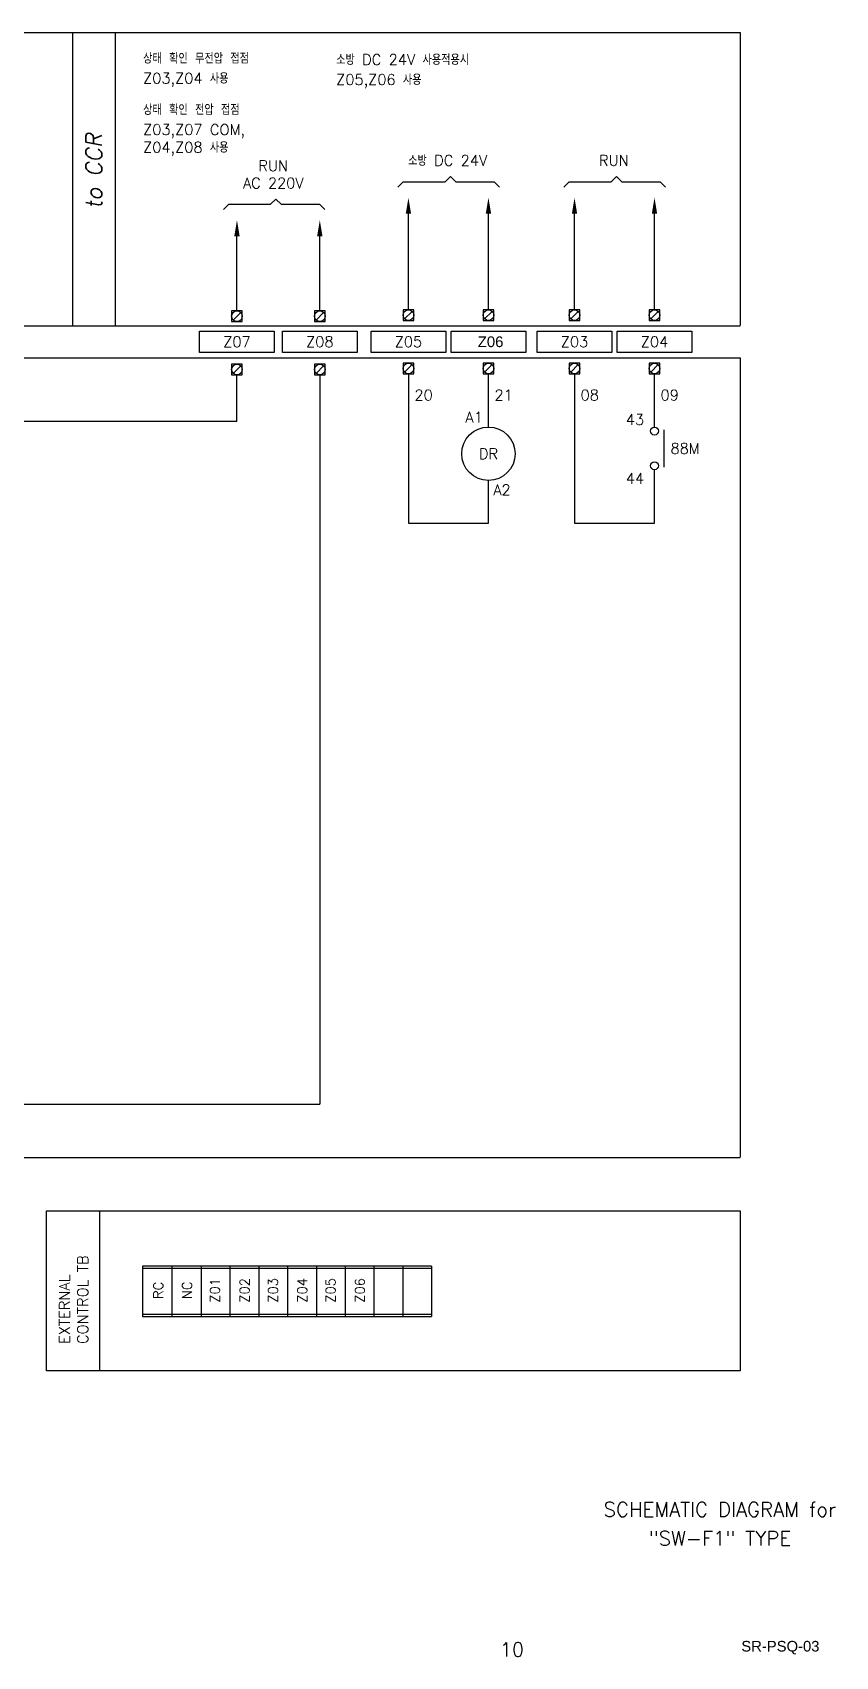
# Model space of a CAD drawing. Header units: millimetres. Extents: x 60229 to 91621, y 21923 to 36546.
# Drawn here: x 76777 to 78649, y 21925 to 25711 of the extents above; entities that cross this region are included whole.
import ezdxf
from ezdxf.enums import TextEntityAlignment as Align

# ---------------------------------------------------------------- set-up
doc = ezdxf.new("R2010")
doc.units = ezdxf.units.MM
doc.linetypes.add('CENTER', pattern=[2, 1.25, -0.25, 0.25, -0.25])
doc.layers.add('D1', color=3, linetype='Continuous')
doc.layers.add('SYM1', color=2, linetype='Continuous')
doc.styles.add('ROMANS', font='romans.shx', dxfattribs={"bigfont": 'fhg.shx'})
doc.styles.add('S2', font='SIMPLEX', dxfattribs={"height": 2})
doc.styles.get("Standard").update_dxf_attribs({"font": 'arial.ttf'})

# ---------------------------------------------------------------- blocks, each defined once
blk = doc.blocks.new('SQTER')
at = {"color": 3}
for p, q in [((-1, 1), (-1, -1)), ((1, 1), (-1, 1)), ((1, -1), (1, 1)), ((-1, -1), (1, -1))]:
    blk.add_line(p, q, dxfattribs=at)
at = {"color": 8}
blk.add_line((0.71, 0.71), (-0.71, -0.71), dxfattribs=at)
blk.add_circle((0, 0), 1, dxfattribs=at)
blk = doc.blocks.new('ARROW1')
at = {"color": 3}
blk.add_solid([(-3, 0.5), (-3, -0.5), (0, 0)], dxfattribs=at)
blk = doc.blocks.new('PMA')
blk.add_line((1.73, 3.5), (1.73, -3.5))
for centre in [(0, 3.25), (0, -3.25)]:
    blk.add_circle(centre, 0.75)

msp = doc.modelspace()

# ---------------------------------------------------------------- linework, layer by layer
at = {"color": 3, "linetype": 'CENTER', "lineweight": -2}
for p, q in [((74573, 25711.3), (78426.7, 25711.3)), ((76870.5, 25711.3), (76870.5, 25027.6)), ((76969.9, 25711.3), (76969.9, 25027.6)), ((78426.7, 25711.3), (78426.7, 25027.6)), ((74573, 25027.6), (78426.7, 25027.6)), ((74573, 24953), (78426.7, 24953)), ((78426.7, 24953), (78426.7, 23088.3)), ((74573, 23088.3), (78426.7, 23088.3))]:
    msp.add_line(p, q, dxfattribs=at)
at = {"color": 3, "lineweight": -2}
for p, q in [((77738.7, 25363.2), (77751.2, 25375.7)), ((77751.2, 25375.7), (77763.6, 25363.2)), ((78125.8, 25363.2), (78138.2, 25375.7)), ((78138.2, 25375.7), (78150.6, 25363.2)), ((77628.5, 25350.8), (77641, 25363.2)), ((77641, 25363.2), (77738.7, 25363.2)), ((77763.6, 25363.2), (77853.4, 25363.2)), ((77853.4, 25363.2), (77865.8, 25350.8)), ((78015.6, 25350.8), (78028, 25363.2)), ((78028, 25363.2), (78125.8, 25363.2)), ((78150.6, 25363.2), (78240.4, 25363.2)), ((78240.4, 25363.2), (78252.8, 25350.8)), ((77222.4, 25298.4), (77234.8, 25310.8)), ((77234.8, 25310.8), (77332.2, 25310.8)), ((77332.2, 25310.8), (77344.6, 25323.1)), ((77344.6, 25323.1), (77356.9, 25310.8)), ((77356.9, 25310.8), (77446.4, 25310.8)), ((77446.4, 25310.8), (77458.8, 25298.4))]:
    msp.add_line(p, q, dxfattribs=at)
at = {"lineweight": -2}
for p, q in [((77653.4, 25064.9), (77653.4, 25288.6)), ((77839.9, 25064.9), (77839.9, 25288.6)), ((78040.5, 25064.9), (78040.5, 25288.6)), ((78226.9, 25064.9), (78226.9, 25288.6)), ((77253.8, 25062.3), (77253.8, 25248.7)), ((77446.9, 25062.3), (77446.9, 25248.7)), ((77253.8, 24804.2), (77253.8, 24913.1)), ((77446.9, 24913.1), (77446.9, 23212.6)), ((77653.4, 24915.7), (77653.4, 24567.6)), ((77839.9, 24791.4), (77839.9, 24915.7)), ((78040.5, 24915.7), (78040.5, 24567.6)), ((78226.9, 24791.4), (78226.9, 24915.7)), ((78226.9, 24567.6), (78226.9, 24691.9)), ((77839.9, 24567.6), (77839.9, 24667.1)), ((77653.4, 24567.6), (77839.9, 24567.6)), ((78040.5, 24567.6), (78226.9, 24567.6)), ((75045.4, 23212.6), (77446.9, 23212.6))]:
    msp.add_line(p, q, dxfattribs=at)
at = {"color": 7, "linetype": 'Continuous', "lineweight": -2}
msp.add_line((77253.8, 24804.2), (75878.3, 24804.2), dxfattribs=at)
at = {"color": 3, "lineweight": -2}
for points in [[(77166.7, 24965.4), (77166.7, 25015.2), (77340.8, 25015.2), (77340.8, 24965.4)], [(77359.9, 24965.4), (77359.9, 25015.2), (77534, 25015.2), (77534, 24965.4)], [(77566.4, 24965.4), (77566.4, 25015.2), (77740.4, 25015.2), (77740.4, 24965.4)], [(77752.9, 24965.4), (77752.9, 25015.2), (77926.9, 25015.2), (77926.9, 24965.4)], [(77953.4, 24965.4), (77953.4, 25015.2), (78127.5, 25015.2), (78127.5, 24965.4)], [(78139.9, 24965.4), (78139.9, 25015.2), (78313.9, 25015.2), (78313.9, 24965.4)]]:
    msp.add_lwpolyline(points, close=True, dxfattribs=at)
at = {"lineweight": -2}
msp.add_circle((77839.9, 24729.2), 62.2, dxfattribs=at)
at = {"layer": 'D1', "color": 3, "linetype": 'Continuous', "lineweight": -2}
for p, q in [((76810.3, 22591.1), (76810.3, 22964)), ((76810.3, 22964), (78426.7, 22964)), ((76934.6, 22591.1), (76934.6, 22964)), ((78426.7, 22964), (78426.7, 22591.1)), ((78426.7, 22591.1), (76810.3, 22591.1))]:
    msp.add_line(p, q, dxfattribs=at)
at = {"layer": 'SYM1', "color": 3, "linetype": 'Continuous', "lineweight": -2}
for p, q in [((77707.4, 22835.5), (77033.3, 22835.5)), ((77033.3, 22835.5), (77033.3, 22718)), ((77707.4, 22829.9), (77033.3, 22829.9)), ((77101.8, 22835.5), (77101.8, 22718)), ((77170.4, 22835.5), (77170.4, 22718)), ((77237.5, 22835.5), (77237.5, 22718)), ((77304.6, 22835.5), (77304.6, 22718)), ((77371.7, 22835.5), (77371.7, 22718)), ((77438.9, 22835.5), (77438.9, 22718)), ((77506, 22835.5), (77506, 22718)), ((77506, 22835.5), (77506, 22718)), ((77573.1, 22835.5), (77573.1, 22718)), ((77640.3, 22835.5), (77640.3, 22718)), ((77707.4, 22835.5), (77707.4, 22718)), ((77033.3, 22723.6), (77707.4, 22723.6)), ((77033.3, 22718), (77707.4, 22718))]:
    msp.add_line(p, q, dxfattribs=at)

# ---------------------------------------------------------------- block references
at = {"lineweight": -2, "xscale": 12.43125363983105, "yscale": 12.43125363983105, "zscale": 12.43125363983105, "rotation": 90}
for p in [(77653.4, 25325.9), (77839.9, 25325.9), (78040.5, 25325.9), (78226.9, 25325.9), (77253.8, 25273.6), (77446.9, 25273.6)]:
    msp.add_blockref('ARROW1', p, dxfattribs=at)
at = {"lineweight": -2, "xscale": 12.43125363983105, "yscale": 12.43125363983105, "zscale": 12.43125363983105}
for name, p in [('SQTER', (77653.4, 25052.4)), ('SQTER', (77839.9, 25052.4)), ('SQTER', (78040.5, 25052.4)), ('SQTER', (78226.9, 25052.4)), ('SQTER', (77253.8, 25049.8)), ('SQTER', (77446.9, 25049.8)), ('SQTER', (77253.8, 24925.5)), ('SQTER', (77446.9, 24925.5)), ('SQTER', (77653.4, 24928.1)), ('SQTER', (77839.9, 24928.1)), ('SQTER', (78040.5, 24928.1)), ('SQTER', (78226.9, 24928.1)), ('PMA', (78226.9, 24741.7))]:
    msp.add_blockref(name, p, dxfattribs=at)

# ---------------------------------------------------------------- texts
at = {"color": 6, "lineweight": -2, "style": 'ROMANS'}
for s, height, p in [('상태 확인 무전압 접점', 24.863, (77035.1, 25638.7)), ('소방 DC 24V 사용적용시', 24.863, (77485, 25635.7)), ('Z03,Z04 사용', 24.86, (77035.1, 25592.1)), ('Z05,Z06 사용', 24.86, (77485, 25589.1)), ('상태 확인 전압 접점', 24.863, (77035.1, 25519)), ('Z03,Z07 COM,', 24.863, (77035.1, 25472.4)), ('Z04,Z08 사용', 24.86, (77035.1, 25431.2))]:
    msp.add_text(s, height=height, dxfattribs=at).set_placement(p)
at = {"lineweight": -2, "style": 'ROMANS', "oblique": 10}
msp.add_text('to CCR', height=37.29, rotation=90, dxfattribs=at).set_placement((76920.2, 25388.1), align=Align.MIDDLE)
at = {"color": 7, "lineweight": -2, "style": 'ROMANS'}
for s, height, p in [('RUN', 24.77, (77338.4, 25388)), ('소방 DC 24V', 24.86, (77744.9, 25400.5)), ('RUN', 24.86, (78132, 25400.5)), ('AC 220V', 24.77, (77338.4, 25347.9))]:
    msp.add_text(s, height=height, dxfattribs=at).set_placement(p, align=Align.CENTER)
at = {"color": 2, "lineweight": -2, "style": 'ROMANS'}
for s, p in [('Z07', (77253.8, 24977.9)), ('Z08', (77446.9, 24977.9)), ('Z05', (77653.4, 24977.9)), ('Z03', (78040.5, 24977.9)), ('Z04', (78226.9, 24977.9))]:
    msp.add_text(s, height=24.86, dxfattribs=at).set_placement(p, align=Align.CENTER)
at = {"color": 2, "lineweight": -2}
msp.add_text('Z06', height=24.86, dxfattribs=at).set_placement((77815, 24977.9))
at = {"color": 2, "lineweight": -2, "style": 'ROMANS'}
for s, p in [('20', (77667.5, 24853.6)), ('21', (77854, 24853.6)), ('08', (78054.6, 24853.6)), ('09', (78241, 24853.6))]:
    msp.add_text(s, height=24.86, dxfattribs=at).set_placement(p)
at = {"lineweight": -2, "style": 'ROMANS'}
for s, height, p in [('A1', 24.86, (77786.5, 24801.8)), ('43', 24.86, (78160.1, 24796.4)), ('88M', 24.86, (78264.2, 24729.2)), ('A2', 24.86, (77851.1, 24632.5)), ('44', 24.86, (78160.1, 24659.4)), ('10', 32.58, (77866.9, 21925.3))]:
    msp.add_text(s, height=height, dxfattribs=at).set_placement(p)
msp.add_text('DR', height=24.86, dxfattribs=at).set_placement((77839.9, 24729.2), align=Align.MIDDLE)
for s, p in [('SCHEMATIC DIAGRAM for', (78379.2, 22251.3)), ('"SW-F1" TYPE', (78379.2, 22184))]:
    msp.add_text(s, height=33.639, dxfattribs=at).set_placement(p, align=Align.CENTER)
at = {"lineweight": -2}
msp.add_text('SR-PSQ-03', height=24.71, dxfattribs=at).set_placement((78429.2, 21937))
at = {"layer": 'D1', "color": 3, "linetype": 'Continuous', "lineweight": -2, "style": 'S2'}
for s, p in [('CONTROL TB', (76906.7, 22653.9)), ('EXTERNAL', (76864.1, 22653.9))]:
    msp.add_text(s, height=24.86, rotation=90, dxfattribs=at).set_placement(p)
for s, p in [('RC', (77070.3, 22778.9)), ('NC', (77137.4, 22778.9)), ('Z01', (77202.5, 22778.9)), ('Z02', (77271.6, 22778.9)), ('Z03', (77337.8, 22778.9)), ('Z04', (77405.9, 22778.9)), ('Z05', (77472, 22778.9)), ('Z06', (77540.2, 22778.9))]:
    msp.add_text(s, height=22.38, rotation=90, dxfattribs=at).set_placement(p, align=Align.MIDDLE)

doc.saveas('drawing.dxf')
